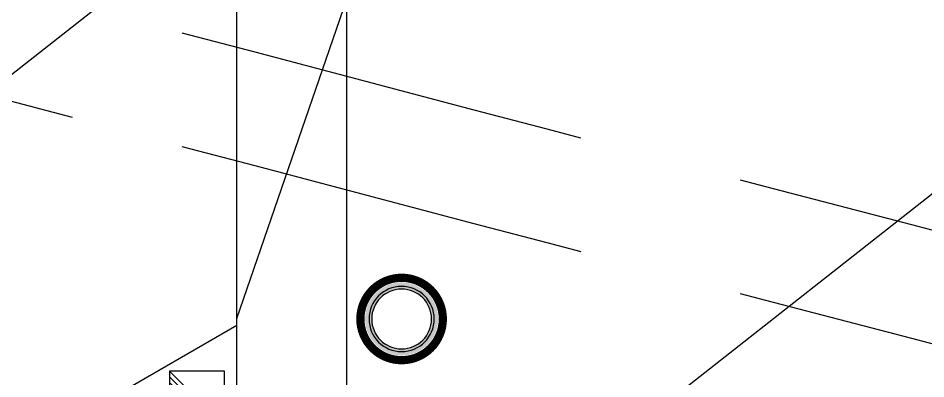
# Model space of a CAD drawing. Header units: inches. Extents: x 0 to 1813292486, y 0 to 3473589894.
# Drawn here: x 600460988 to 600462639, y 3473219107 to 3473219764 of the extents above; entities that cross this region are included whole.
import ezdxf
from ezdxf.enums import TextEntityAlignment as Align

# ---------------------------------------------------------------- set-up
doc = ezdxf.new("R2010")
doc.units = ezdxf.units.IN
doc.header["$LTSCALE"] = 1000
doc.header["$MEASUREMENT"] = 0
doc.linetypes.add('AX-MALL-WALL-P02-QT$0$DASH', pattern=[0.35, 0.25, -0.1])
doc.linetypes.add('PX-MALL-P02-LG$0$CONTINOUS', pattern=[0])
for name, color, linetype in [('A-Anno-Note', 241, 'Continuous'), ('AX-MALL-P02-200$0$A-Anno-Note', 241, 'Continuous'), ('AX-MALL-WALL-P02$0$A-Anno-Note', 241, 'Continuous'), ('AX-MALL-WALL-P02-QT$0$A-Anno-Dims', 3, 'Continuous'), ('AX-MALL-WALL-P02-QT$0$A-Curt', 151, 'Continuous'), ('AX-MALL-WALL-P02-QT$0$A-Detl-Patt', 8, 'Continuous'), ('AX-MALL-WALL-P02-QT$0$A-Detl-Thin', 131, 'Continuous'), ('AX-MALL-WALL-P02-QT$0$A-Hdrl', 31, 'Continuous'), ('AX-MALL-WALL-P02-QT$0$A-Wall', 2, 'Continuous'), ('AX-MALL-WALL-P02-QT$0$A-Wall-Patt', 13, 'Continuous'), ('PX-MALL-P02-LG$0$P-Exsh', 31, 'Continuous'), ('PX-MALL-P02-LG$0$P-Pipe-Risr', 7, 'Continuous'), ('PX-MALL-P02-LG$0$P-Pipe-Risr-Arch', 6, 'Continuous'), ('PX-MALL-P02-LG$0$P-Pipe-Risr-W100', 6, 'Continuous'), ('PX-MALL-P02-LG$0$P-Pipe-Risr-W50', 6, 'Continuous'), ('PX-MALL-P02-LG$0$P-Stom-pipe', 4, 'PX-MALL-P02-LG$0$CONTINOUS')]:
    doc.layers.add(name, color=color, linetype=linetype)
doc.styles.add('PX-MALL-P02-LG$0$jzfz', font='gbenor.shx', dxfattribs={"bigfont": 'gbcbig.shx'})

# ---------------------------------------------------------------- blocks, each defined once
blk = doc.blocks.new('AX-MALL-WALL-P02-QT$0$tj')
at = {"layer": 'AX-MALL-WALL-P02-QT$0$A-Detl-Patt'}
h = blk.add_hatch(dxfattribs=at)
h.set_pattern_fill('STEEL', color=256, scale=100.0000000000001, angle=50.43183869082386)
h.set_pattern_definition([(75.00000000004839, (-14278.19445574284, 156289.8254051208), (-153.3407249234246, 41.08752340989569), []), (75.00000000004839, (-14317.88195610046, 156358.5661673546), (-153.3407249234246, 41.08752340989569), [])])
edge = h.paths.add_edge_path()
edge.add_line((88101.273016572, 47666.64152574539), (87883.93542659283, 47459.84604215622))
edge.add_line((87883.93542659283, 47459.84604215622), (91571.54751467705, 43584.64122533798))
edge.add_arc((262949.389629302, 558937.705083496), 543101.4133620498, 251.6057364187558, 260.0288666978238)
edge.add_arc((172180.8466627672, -2862.146247219684), 27099.9982179492, 64.7128659603706, 96.9316049602786, ccw=False)
edge.add_arc((262948.9730309481, 558936.3205539446), 543099.9677998082, 261.6155114784545, 271.7251478115656)
edge.add_line((279298.9759148359, 16082.51663446426), (279298.9759315252, 16382.65274763107))
edge.add_arc((262948.9742454757, 558936.3204835369), 542799.9676941936, 261.62020364125146, 271.7261014454634, ccw=False)
edge.add_arc((172180.8456921196, -2862.14609140989), 27400.00151046549, 64.80631838577902, 96.83815911678944)
edge.add_arc((262949.394896181, 558937.7037490648), 542801.4137571028, 251.6136389015772, 260.02417327084333, ccw=False)
edge.add_line((91737.26096642017, 43845.69257831573), (88101.273016572, 47666.64152574539))
blk.add_lwpolyline([(88103.03003954887, 47737.33037519455), (87813.24658572674, 47461.60306501389), (91543.92713344097, 43541.13421487808, 0.03677856867194786), (168908.9495433569, 23989.2463850975, -0.1416543586965341), (183742.0972260237, 21592.70785188675, 0.04416604653312874), (279348.9759123325, 16034.00206041336), (279348.9759345055, 16434.18465709686, -0.04414427716130016), (183859.0483468771, 21979.79425859451, 0.1405450684183163), (168919.8474783897, 24393.46752309799, -0.03670519880877311), (91764.87840116024, 43889.20268630981), (88103.03007543087, 47737.33033752441)], format="xyb", dxfattribs=at)
blk.add_lwpolyline([(88101.273016572, 47666.64152574539), (87883.93542659283, 47459.84604215622), (91571.54751467705, 43584.64122533798, 0.0367693963449814), (168910.2986617088, 24039.77597379684, -0.1415142461245126), (183756.7420067787, 21641.08926153183, 0.04414024362697595), (279298.9759148359, 16082.51663446426), (279298.9759315252, 16382.65274763107, -0.04412389944666065), (183844.4648458958, 21931.40288829803, 0.1406825130026793), (168918.4574091434, 24342.94360637665, -0.03671436212623864), (91737.26096642017, 43845.69257831573)], format="xyb", close=True, dxfattribs=at)
at = {"layer": 'AX-MALL-WALL-P02-QT$0$A-Detl-Patt', "linetype": 'AX-MALL-WALL-P02-QT$0$DASH'}
blk.add_arc((262949.3896243572, 558937.7050833702), 543701.4133599502, 251.503420721229, 255.290453772469, dxfattribs=at)
at = {"layer": 'AX-MALL-WALL-P02-QT$0$A-Detl-Thin'}
blk.add_arc((262949.3896243572, 558937.7050833702), 543301.4133599502, 251.5031615339801, 255.290453772469, dxfattribs=at)
at = {"layer": 'AX-MALL-WALL-P02-QT$0$A-Hdrl', "ltscale": 6}
for radius, start in [(543501.4133599502, 251.5032867938467), (543601.4133599502, 251.5033537575453)]:
    blk.add_arc((262949.3896243572, 558937.7050833702), radius, start, 255.290453772469, dxfattribs=at)
blk = doc.blocks.new('AX-MALL-WALL-P02-QT')
at = {"layer": 'AX-MALL-WALL-P02-QT$0$A-Wall-Patt'}
h = blk.add_hatch(dxfattribs=at)
h.set_pattern_fill('普通砖', color=256, scale=200, style=0)
h.set_pattern_definition([(45, (0, 359.0227), (-353.55353201463, 353.55353201463), [])])
h.paths.add_polyline_path([(600274440.2742764, 3473119291.379363), (600274571.6974503, 3473119321.03542), (600276105.6690273, 3473123438.755556), (600276046.8694959, 3473123567.373654), (600275918.2513981, 3473123508.574122), (600274402.6976137, 3473119440.293831)])
at = {"layer": 'AX-MALL-WALL-P02-QT$0$A-Anno-Dims'}
for p, q in [((600259882.654577, 3473115856.598059), (600279526.040767, 3473122164.566718)), ((600261709.9764813, 3473115175.86703), (600281353.3626713, 3473121483.835689))]:
    blk.add_line(p, q, dxfattribs=at)
at = {"layer": 'AX-MALL-WALL-P02-QT$0$A-Curt'}
for centre, radius, start, end in [((600569326.1008533, 3473537193.97453), 511368.7037218166, 234.5147717526182, 234.7692182304932), ((600569326.1009134, 3473537193.974536), 511435.3704277372, 234.5147600633541, 234.7692182254082), ((600569326.100937, 3473537193.974516), 511502.0370919566, 234.5147483788518, 234.7692182219747)]:
    blk.add_arc(centre, radius, start, end, dxfattribs=at)
at = {"layer": 'AX-MALL-WALL-P02-QT$0$A-Detl-Thin', "linetype": 'AX-MALL-WALL-P02-QT$0$DASH', "ltscale": 3}
for points in [[(600269131.266301, 3473124196.060897, 0.0030277750446323), (600274438.1490179, 3473120394.828141)], [(600274679.3085418, 3473120469.271742, 0.002037645849407282), (600278275.8945863, 3473117949.363609, 0.002037645849407282)], [(600274607.0890028, 3473120275.409068, 0.00203683859659363), (600278203.8279805, 3473117755.911476)]]:
    blk.add_lwpolyline(points, format="xyb", dxfattribs=at)
at = {"layer": 'AX-MALL-WALL-P02-QT$0$A-Wall'}
for p, q in [((600274402.6976137, 3473119440.293831), (600275918.2513981, 3473123508.574122)), ((600274571.6974503, 3473119321.03542), (600276105.6690273, 3473123438.755556))]:
    blk.add_line(p, q, dxfattribs=at)
at = {"layer": 'AX-MALL-WALL-P02-QT$0$A-Detl-Thin', "rotation": 339.5681613091762}
blk.add_blockref('AX-MALL-WALL-P02-QT$0$tj', (600144118.6961328, 3473128496.287411), dxfattribs=at)
blk = doc.blocks.new('AX-MALL-WALL-P02')
at = {"layer": 'AX-MALL-WALL-P02$0$A-Anno-Note'}
blk.add_blockref('AX-MALL-WALL-P02-QT', (0, 0), dxfattribs=at)
blk = doc.blocks.new('PX-MALL-P02-LG$0$P-Risr')
at = {"layer": 'PX-MALL-P02-LG$0$P-Pipe-Risr-W50'}
h = blk.add_hatch(color=0, dxfattribs=at)
edge = h.paths.add_edge_path()
edge.add_ellipse((0, 0), major_axis=(47.05795628796547, 47.05795628796547), ratio=0.9999999999999695, start_angle=225.0000000000009, end_angle=405.0000000000009, ccw=False)
edge.add_ellipse((0, 0), major_axis=(47.05795628796764, 47.05795628796764), ratio=0.9999999999998785, start_angle=133.9675974886221, end_angle=225.0000000000035, ccw=False)
edge.add_line((-66.53919663240958, 1.199087783927098), (-54.4367953546693, 1.199087783927098))
edge.add_ellipse((0, 0), major_axis=(-38.50196423560672, 38.50196423560672), ratio=0.9999999999999859, start_angle=43.73814098242129, end_angle=134.9999999999996)
edge.add_ellipse((0, 0), major_axis=(38.50196423561096, 38.50196423561096), ratio=0.9999999999998216, start_angle=225.0000000000051, end_angle=405.0000000000051)
edge.add_ellipse((0, 0), major_axis=(38.50196423560679, 38.50196423560679), ratio=0.9999999999999831, start_angle=45.00000000000048, end_angle=133.7381409824204)
edge.add_line((-54.43679535467527, 1.199087783927098), (-66.53919663241555, 1.199087783927098))
edge.add_ellipse((0, 0), major_axis=(-47.05795628796762, 47.05795628796762), ratio=0.9999999999998742, start_angle=-45.00000000000358, end_angle=43.967597488629224, ccw=False)
at = {"layer": 'PX-MALL-P02-LG$0$P-Pipe-Risr-Arch', "ltscale": 0.7}
blk.add_circle((0, 0), 59.29000000000001, dxfattribs=at)
at = {"layer": 'PX-MALL-P02-LG$0$P-Pipe-Risr-W100', "color": 0, "const_width": 15}
blk.add_lwpolyline([(-75, 0, 1), (75, 0, 1)], format="xyb", close=True, dxfattribs=at)
at = {"layer": 'PX-MALL-P02-LG$0$P-Pipe-Risr-W50'}
blk.add_circle((0, 0), 54.45000000000001, dxfattribs=at)
at = {"layer": 'PX-MALL-P02-LG$0$P-Pipe-Risr', "style": 'PX-MALL-P02-LG$0$jzfz', "width": 0.6, "flags": 1}
for tag, p in [('SYS-MARK', (0.3310501334344735, -45.65933377496549)), ('RANGE', (0.3337570973526454, -45.67887874227017))]:
    blk.add_attdef(tag, text='', height=0.015625, dxfattribs=at).set_placement(p, align=Align.MIDDLE)
blk = doc.blocks.new('PX-MALL-P02-LG$0$MHQ')
at = {"layer": 'PX-MALL-P02-LG$0$P-Exsh', "ltscale": 0.7}
h = blk.add_hatch(dxfattribs=at)
h.set_pattern_fill('ANSI31', color=256, scale=25, style=0)
h.set_pattern_definition([(45, (-160019.2306599375, -42228.3236173685), (-28.0633003783411, 28.0633003783411), [])])
h.paths.add_polyline_path([(-75.0000000015425, 185.1731819980414), (75, 185.1731819980414), (75, 35.17318199802685), (-75.0000000015425, 35.17318199802685)])
for points in [[(0, 346.4101615137042), (-200, -1.455191522836685e-11), (200, -1.455191522836685e-11)], [(0, 346.4101615137042), (-200, -1.455191522836685e-11), (200, -1.455191522836685e-11)], [(0, 346.4101615137042), (-200, -1.455191522836685e-11), (200, -1.455191522836685e-11)], [(-75.0000000015425, 185.1731819980414), (75, 185.1731819980414), (75, 35.17318199802685), (-75.0000000015425, 35.17318199802685)]]:
    blk.add_lwpolyline(points, close=True, dxfattribs=at)
blk = doc.blocks.new('PX-MALL-P02-LG$0$A$C301F1425')
at = {"layer": 'PX-MALL-P02-LG$0$P-Exsh', "ltscale": 0.7}
for p in [(-200, 1.455191522836685e-11), (200, 1.455191522836685e-11)]:
    blk.add_blockref('PX-MALL-P02-LG$0$MHQ', p, dxfattribs=at)
blk = doc.blocks.new('PX-MALL-P02-LG')
at = {"xscale": 0.660000000149011, "yscale": 0.660000000149011, "zscale": 0.660000000149011, "rotation": 69.5681607532739}
blk.add_blockref('PX-MALL-P02-LG$0$A$C301F1425', (600274494.8581237, 3473119687.685101), dxfattribs=at)
at = {"layer": 'PX-MALL-P02-LG$0$P-Stom-pipe', "ltscale": 0.7, "xscale": -1, "rotation": 69.56816130750386}
blk.add_blockref('PX-MALL-P02-LG$0$P-Risr', (600274871.7833868, 3473119841.582067), dxfattribs=at)
blk = doc.blocks.new('AX-MALL-P02-200')
at = {"layer": 'AX-MALL-P02-200$0$A-Anno-Note'}
blk.add_blockref('AX-MALL-WALL-P02', (0, 0), dxfattribs=at)
blk.add_blockref('PX-MALL-P02-LG', (0, 0), dxfattribs=at)

msp = doc.modelspace()

# ---------------------------------------------------------------- block references
at = {"layer": 'A-Anno-Note', "rotation": 20.43183869077545}
msp.add_blockref('AX-MALL-P02-200', (1250392458.527329, 9048125.682563305), dxfattribs=at)

doc.saveas('drawing.dxf')
